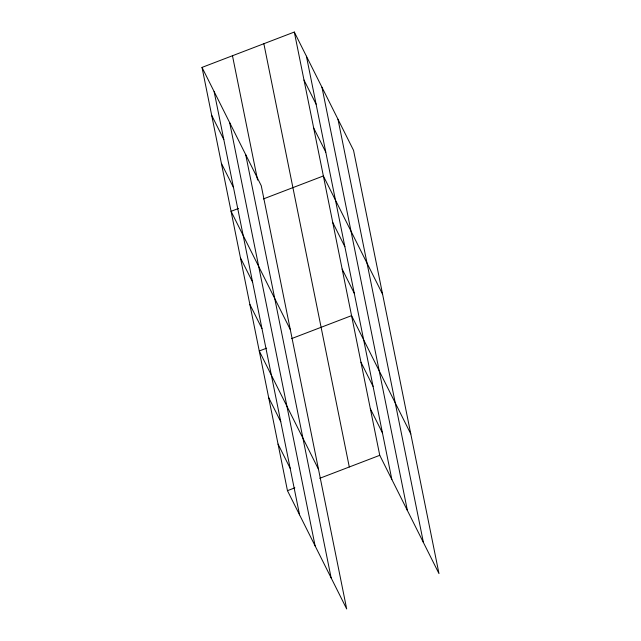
<?xml version="1.0" encoding="UTF-8"?>
<svg xmlns="http://www.w3.org/2000/svg" width="641" height="641" viewBox="0 0 641 641"><rect width="100%" height="100%" fill="white"/><g stroke="black" fill="none" stroke-linecap="round" stroke-linejoin="round"><path stroke-width="0.96" d="M202.019 67.401L261.248 185.682L346.685 608.95L287.456 490.669L202.019 67.401L294.315 32.05L353.544 150.331L438.981 573.599L379.752 455.318L294.315 32.05M238.452 208.485L231.072 211.314L290.301 329.594M263.371 198.942L323.36 175.963L382.589 294.243M266.648 348.167L259.26 350.996L318.489 469.268M291.567 338.616L351.556 315.644L410.785 433.917M287.456 490.669L294.844 487.841M319.763 478.298L379.752 455.318M303.994 80.021L316.093 104.179M313.681 127.992L325.78 152.149M332.759 222.523L344.858 246.681M342.158 269.084L354.257 293.241M360.955 362.205L373.054 386.363M370.354 408.758L382.453 432.923M211.706 115.372L223.805 139.53M221.385 163.343L233.484 187.501M240.471 257.874L252.57 282.032M249.862 304.435L261.969 328.593M268.659 397.556L280.758 421.714M278.058 444.109L290.157 468.275M337.991 119.266L423.429 542.542M321.966 87.272L407.404 510.54M306.414 56.208L391.851 479.484M263.86 43.716L349.297 466.985M232.475 55.735L257.578 180.065M245.695 154.617L331.133 577.894M229.67 122.623L315.108 545.892M214.118 91.559L299.555 514.835"/></g></svg>
